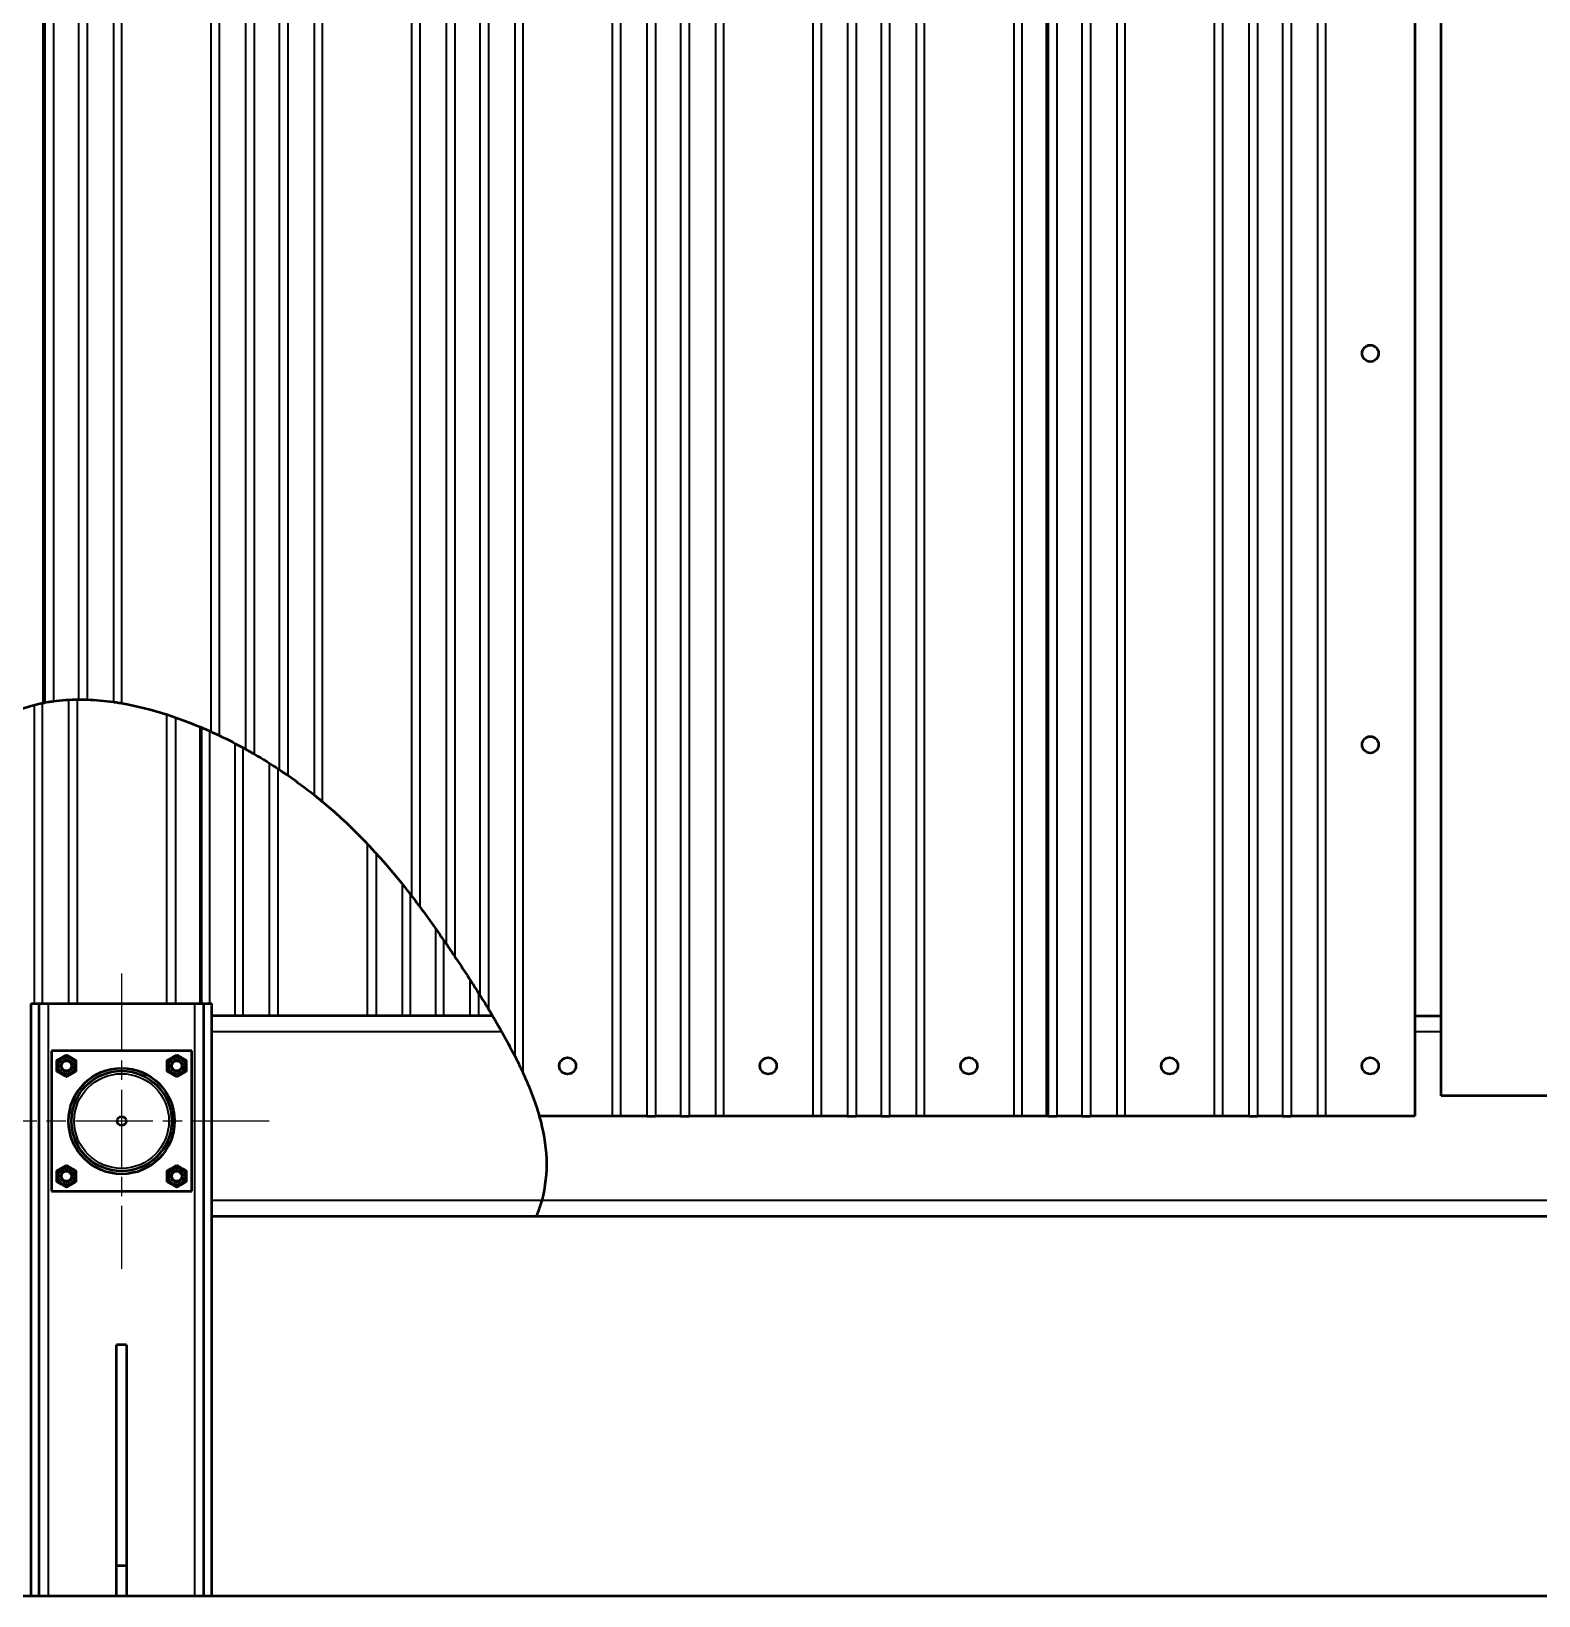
# Model space of a CAD drawing. Header units: millimetres. Extents: x 0 to 25230, y 0 to 17820.
# Drawn here: x 2547 to 3674, y 6310 to 7479 of the extents above; entities that cross this region are included whole.
import ezdxf

# ---------------------------------------------------------------- set-up
doc = ezdxf.new("R2010")
doc.units = ezdxf.units.MM
doc.header["$LTSCALE"] = 30
doc.linetypes.add('CHAIN', pattern=[0.7087, 0.4724, -0.0591, 0.1181, -0.0591])
for name, color, linetype, lineweight in [('Видимые тонкие (ГОСТ)', 7, 'Continuous', 35), ('Видимый контур (ГОСТ)', 7, 'Continuous', 50), ('Маркер центра (ГОСТ)', 7, 'Continuous', 25), ('Штриховка (ГОСТ)', 7, 'Continuous', 18)]:
    doc.layers.add(name, color=color, linetype=linetype, lineweight=lineweight)

msp = doc.modelspace()

# ---------------------------------------------------------------- hatches: boundary and pattern name
at = {"layer": 'Штриховка (ГОСТ)'}
h = msp.add_hatch(dxfattribs=at)
h.set_pattern_fill('ANSI31', color=256, scale=762, style=0)
h.set_pattern_definition([(45, (0, 0), (-67.3519, 67.3519), [])])
edge = h.paths.add_edge_path()
edge.add_ellipse((2614.8456, 6664.3184), major_axis=(-3.3502, 0), ratio=1, start_angle=0, end_angle=360)

# ---------------------------------------------------------------- linework, layer by layer
at = {"layer": 'Видимые тонкие (ГОСТ)'}
for p, q in [((2557.4453, 8415.5684), (2557.4453, 6977.1086)), ((2563.8473, 8415.5684), (2563.8473, 6978.1628)), ((2582.6321, 8415.5684), (2582.6321, 6979.466)), ((2589.0342, 8415.5684), (2589.0342, 6979.3693)), ((2608.6829, 8415.5684), (2608.6829, 6977.5969)), ((2614.8456, 8415.5684), (2614.8456, 6976.6233)), ((2681.6338, 8415.5684), (2681.6338, 6955.4022)), ((2687.7966, 8415.5684), (2687.7966, 6952.5404)), ((2707.4453, 8415.5684), (2707.4453, 6942.4118)), ((2713.8473, 8415.5684), (2713.8473, 6938.7732)), ((2732.6321, 8415.5684), (2732.6321, 6927.0827)), ((2739.0342, 8415.5684), (2739.0342, 6922.7339)), ((2758.6829, 8415.5684), (2758.6829, 6908.1168)), ((2764.8456, 8415.5684), (2764.8456, 6903.1056)), ((2831.6338, 8415.5684), (2831.6338, 6832.5855)), ((2837.7966, 8415.5684), (2837.7966, 6824.4452)), ((2857.4453, 8415.5684), (2857.4453, 6796.868)), ((2863.8473, 8415.5684), (2863.8473, 6787.4117)), ((2882.6321, 8415.5684), (2882.6321, 6758.4091)), ((2889.0342, 8415.5684), (2889.0342, 6748.0113)), ((2908.6829, 8415.5684), (2908.6829, 6713.0812)), ((2914.8456, 8415.5684), (2914.8456, 6700.3736)), ((2981.6338, 8415.5684), (2981.6338, 6668.0684)), ((2987.7966, 8415.5684), (2987.7966, 6668.0684)), ((3007.4453, 8415.5684), (3007.4453, 6668.0684)), ((3013.8473, 8415.5684), (3013.8473, 6668.0684)), ((3032.6321, 8415.5684), (3032.6321, 6668.0684)), ((3039.0342, 8415.5684), (3039.0342, 6668.0684)), ((3058.6828, 8415.5684), (3058.6828, 6668.0684)), ((3064.8456, 8415.5684), (3064.8456, 6668.0684)), ((3131.6338, 8415.5684), (3131.6338, 6668.0684)), ((3137.7966, 8415.5684), (3137.7966, 6668.0684)), ((3157.4453, 8415.5684), (3157.4453, 6668.0684)), ((3163.8474, 8415.5684), (3163.8474, 6668.0684)), ((3182.6321, 8415.5684), (3182.6321, 6668.0684)), ((3189.0342, 6668.0684), (3189.0342, 8415.5684)), ((3208.6824, 8415.5684), (3208.6824, 6668.0684)), ((3214.8452, 8415.5684), (3214.8452, 6668.0684)), ((3281.6975, 8415.5684), (3281.6975, 6668.0684)), ((3287.8015, 8415.5684), (3287.8015, 6668.0684)), ((3307.4453, 8415.5684), (3307.4453, 6668.0684)), ((3313.8473, 8415.5684), (3313.8473, 6668.0684)), ((3332.6321, 8415.5684), (3332.6321, 6668.0684)), ((3339.0342, 8415.5684), (3339.0342, 6668.0684)), ((3358.6829, 8415.5684), (3358.6829, 6668.0684)), ((3364.8456, 8415.5684), (3364.8456, 6668.0684)), ((3431.6338, 8415.5684), (3431.6338, 6668.0684)), ((3437.7966, 8415.5684), (3437.7966, 6668.0684)), ((3457.4453, 8415.5684), (3457.4453, 6668.0684)), ((3463.8473, 8415.5684), (3463.8473, 6668.0684)), ((3482.6321, 8415.5684), (3482.6321, 6668.0684)), ((3489.0342, 8415.5684), (3489.0342, 6668.0684)), ((3508.6829, 8415.5684), (3508.6829, 6668.0684)), ((3514.8456, 8415.5684), (3514.8456, 6668.0684)), ((2549.4586, 6975.2962), (2549.4586, 6752.0684)), ((2555.4418, 6976.7077), (2555.4418, 6752.0684)), ((2575.0905, 6979.2418), (2575.0905, 6752.0684)), ((2581.6721, 6979.4583), (2581.6721, 6752.0684)), ((2648.4603, 6968.2468), (2648.4603, 6752.0684)), ((2655.0419, 6966.0455), (2655.0419, 6752.0684)), ((2674.6355, 6958.472), (2674.6355, 6752.0684)), ((2680.6738, 6955.8346), (2680.6738, 6752.0684)), ((2699.4593, 6946.715), (2699.4593, 6743.0684)), ((2705.3856, 6943.5465), (2705.3856, 6743.0684)), ((2725.0895, 6931.9635), (2725.0895, 6743.0684)), ((2731.6084, 6927.7603), (2731.6084, 6743.0684)), ((2798.4608, 6871.6008), (2798.4608, 6743.0684)), ((2805.0424, 6864.5167), (2805.0424, 6743.0684)), ((2824.6905, 6841.4329), (2824.6905, 6743.0684)), ((2830.6738, 6833.8296), (2830.6738, 6743.0684)), ((2849.4585, 6808.3553), (2849.4585, 6743.0684)), ((2855.4418, 6799.7828), (2855.4418, 6743.0684)), ((2875.0905, 6770.2909), (2875.0905, 6743.0684)), ((2881.6721, 6759.9418), (2881.6721, 6743.0684)), ((2560.0956, 6309.5684), (2560.0956, 6752.0684)), ((2669.5956, 6309.5684), (2669.5956, 6752.0684)), ((2898.9807, 6731.0684), (2682.3456, 6731.0684)), ((3601.0956, 6731.0684), (3581.6338, 6731.0684)), ((2928.8966, 6605.0684), (2682.3456, 6605.0684)), ((6103.5225, 6605.0684), (2928.8966, 6605.0684))]:
    msp.add_line(p, q, dxfattribs=at)
msp.add_circle((2614.8456, 6664.3184), 35.3737, dxfattribs=at)
at = {"layer": 'Видимый контур (ГОСТ)'}
for p, q in [((3581.6338, 8453.0684), (3581.6338, 6668.0684)), ((2556.2947, 8415.5684), (2556.2947, 6976.8827)), ((3306.2947, 8415.5684), (3306.2947, 6668.0684)), ((3601.0956, 6683.0684), (3601.0956, 8333.0684)), ((2673.5472, 6958.9322), (2673.5472, 6752.0684)), ((2547.3456, 6752.0684), (2553.3456, 6752.0684)), ((2547.3456, 6309.5684), (2547.3456, 6752.0684)), ((2553.3456, 6752.0684), (2560.0956, 6752.0684)), ((2553.3456, 6309.5684), (2553.3456, 6752.0684)), ((2560.0956, 6752.0684), (2669.5956, 6752.0684)), ((2669.5956, 6752.0684), (2676.3456, 6752.0684)), ((2676.3456, 6752.0684), (2682.3456, 6752.0684)), ((2676.3456, 6309.5684), (2676.3456, 6752.0684)), ((2682.3456, 6309.5684), (2682.3456, 6752.0684)), ((2892.0036, 6743.0684), (2682.3456, 6743.0684)), ((3581.6338, 6743.0684), (3601.0956, 6743.0684)), ((2667.3456, 6716.8184), (2562.3456, 6716.8184)), ((2562.3456, 6716.8184), (2562.3456, 6611.8184)), ((2667.3456, 6611.8184), (2667.3456, 6716.8184)), ((3814.8456, 6683.0684), (3601.0956, 6683.0684)), ((2981.6338, 6668.0684), (2927.0109, 6668.0684)), ((2987.7966, 6668.0684), (2981.6338, 6668.0684)), ((3007.4453, 6668.0684), (2987.7966, 6668.0684)), ((3007.4453, 6668.0684), (3013.8473, 6668.0684)), ((3032.6321, 6668.0684), (3013.8473, 6668.0684)), ((3032.6321, 6668.0684), (3039.0342, 6668.0684)), ((3058.6828, 6668.0684), (3039.0342, 6668.0684)), ((3064.8456, 6668.0684), (3058.6828, 6668.0684)), ((3131.6338, 6668.0684), (3064.8456, 6668.0684)), ((3137.7966, 6668.0684), (3131.6338, 6668.0684)), ((3157.4453, 6668.0684), (3137.7966, 6668.0684)), ((3157.4453, 6668.0684), (3163.8474, 6668.0684)), ((3182.6321, 6668.0684), (3163.8474, 6668.0684)), ((3182.6321, 6668.0684), (3189.0342, 6668.0684)), ((3208.6824, 6668.0684), (3189.0342, 6668.0684)), ((3214.8452, 6668.0684), (3208.6824, 6668.0684)), ((3281.6975, 6668.0684), (3214.8452, 6668.0684)), ((3287.8015, 6668.0684), (3281.6975, 6668.0684)), ((3306.2947, 6668.0684), (3287.8015, 6668.0684)), ((3307.4453, 6668.0684), (3306.2947, 6668.0684)), ((3307.4453, 6668.0684), (3313.8473, 6668.0684)), ((3332.6321, 6668.0684), (3313.8473, 6668.0684)), ((3332.6321, 6668.0684), (3339.0342, 6668.0684)), ((3358.6829, 6668.0684), (3339.0342, 6668.0684)), ((3364.8456, 6668.0684), (3358.6829, 6668.0684)), ((3431.6338, 6668.0684), (3364.8456, 6668.0684)), ((3437.7966, 6668.0684), (3431.6338, 6668.0684)), ((3457.4453, 6668.0684), (3437.7966, 6668.0684)), ((3457.4453, 6668.0684), (3463.8473, 6668.0684)), ((3482.6321, 6668.0684), (3463.8473, 6668.0684)), ((3482.6321, 6668.0684), (3489.0342, 6668.0684)), ((3508.6829, 6668.0684), (3489.0342, 6668.0684)), ((3514.8456, 6668.0684), (3508.6829, 6668.0684)), ((3581.6338, 6668.0684), (3514.8456, 6668.0684)), ((2562.3456, 6611.8184), (2667.3456, 6611.8184)), ((2924.7961, 6593.0684), (2682.3456, 6593.0684)), ((6106.2689, 6593.0684), (2924.7961, 6593.0684)), ((2618.5956, 6497.0684), (2611.0956, 6497.0684)), ((2611.0956, 6332.0684), (2611.0956, 6497.0684)), ((2618.5956, 6497.0684), (2618.5956, 6332.0684)), ((2611.0956, 6332.0684), (2618.5956, 6332.0684)), ((2611.0956, 6309.5684), (2611.0956, 6332.0684)), ((2618.5956, 6332.0684), (2618.5956, 6309.5684)), ((2332.8456, 6309.5684), (6646.8456, 6309.5684))]:
    msp.add_line(p, q, dxfattribs=at)
for centre, radius in [((3548.2588, 7238.0684), 6.1913), ((3548.2588, 6945.5684), 6.1913), ((2573.5956, 6705.5684), 6.4125), ((2656.0956, 6705.5684), 6.4125), ((2948.1988, 6705.5684), 6.1913), ((3098.1988, 6705.5684), 6.1913), ((3248.1988, 6705.5684), 6.1913), ((3398.1988, 6705.5684), 6.1913), ((3548.1988, 6705.5684), 6.1913), ((2573.5956, 6705.5684), 4.5002), ((2573.5956, 6705.5684), 4.5), ((2573.5956, 6705.5684), 3.75), ((2614.8456, 6664.3184), 39.6094), ((2614.8456, 6664.3184), 37.5), ((2656.0956, 6705.5684), 4.5002), ((2656.0956, 6705.5684), 4.5), ((2656.0956, 6705.5684), 3.75), ((2614.8456, 6664.3184), 3.3502), ((2573.5956, 6623.0684), 6.4125), ((2573.5956, 6623.0684), 4.5002), ((2573.5956, 6623.0684), 4.5), ((2573.5956, 6623.0684), 3.75), ((2656.0956, 6623.0684), 6.4125), ((2656.0956, 6623.0684), 4.5002), ((2656.0956, 6623.0684), 4.5), ((2656.0956, 6623.0684), 3.75)]:
    msp.add_circle(centre, radius, dxfattribs=at)
for points in [[(2537.8007, 6971.5384), (2543.8986, 6973.8812), (2550.079, 6975.631), (2556.2947, 6976.8827)], [(2556.2947, 6976.8827), (2556.6781, 6976.9599), (2557.0616, 6977.0352), (2557.4453, 6977.1086)], [(2563.8473, 6978.1628), (2570.0708, 6979.0253), (2576.3507, 6979.4349), (2582.6321, 6979.466)], [(2589.0342, 6979.3693), (2595.5848, 6979.142), (2602.1552, 6978.528), (2608.6829, 6977.5969)], [(2614.8456, 6976.6233), (2637.6421, 6972.6773), (2660.48, 6964.9703), (2681.6338, 6955.4022)], [(2687.7966, 6952.5404), (2694.3843, 6949.4017), (2700.9452, 6946.02), (2707.4453, 6942.4118)], [(2713.8473, 6938.7732), (2720.2208, 6935.0658), (2726.4894, 6931.1632), (2732.6321, 6927.0827)], [(2739.0342, 6922.7339), (2745.6534, 6918.1371), (2752.2109, 6913.2671), (2758.6829, 6908.1168)], [(2764.8456, 6903.1056), (2790.1883, 6882.0515), (2811.3665, 6858.9193), (2831.6338, 6832.5855)], [(2837.7966, 6824.4452), (2844.458, 6815.5052), (2851.0521, 6806.2036), (2857.4453, 6796.868)], [(2863.8473, 6787.4117), (2870.1499, 6777.998), (2876.6116, 6768.0411), (2882.6321, 6758.4091)], [(2889.0342, 6748.0113), (2895.6635, 6737.0691), (2902.5735, 6725.0689), (2908.6829, 6713.0812)], [(2914.8456, 6700.3736), (2919.6176, 6689.9701), (2923.8883, 6679.1043), (2927.0109, 6668.0684)]]:
    msp.add_open_spline(points, degree=3, dxfattribs=at)
for points, knots in [([(2557.4453, 6977.1086), (2558.0773, 6977.2296), (2558.8656, 6977.3753), (2560.3977, 6977.6385), (2561.0794, 6977.7505), (2562.4609, 6977.9648), (2563.1524, 6978.0664), (2563.8473, 6978.1628)], [0, 0, 0, 0, 0.42204047, 0.42204047, 0.719450618, 0.719450618, 1.000024921, 1.000024921, 1.000024921, 1.000024921]), ([(2582.6321, 6979.466), (2583.6198, 6979.4709), (2584.5989, 6979.4661), (2586.2292, 6979.4444), (2586.8957, 6979.4309), (2588.0788, 6979.4008), (2588.595, 6979.3846), (2589.0342, 6979.3693)], [0, 0, 0, 0, 0.3950697926, 0.3950697926, 0.6990325249, 0.6990325249, 0.9904418268, 0.9904418268, 0.9904418268, 0.9904418268]), ([(2608.6829, 6977.5969), (2609.2436, 6977.5169), (2609.9323, 6977.4163), (2611.3615, 6977.1979), (2612.0644, 6977.0872), (2613.4672, 6976.8584), (2614.1553, 6976.7428), (2614.8456, 6976.6233)], [0, 0, 0, 0, 0.373339676, 0.373339676, 0.682068735, 0.682068735, 0.9622318628, 0.9622318628, 0.9622318628, 0.9622318628]), ([(2681.6338, 6955.4022), (2682.4741, 6955.0221), (2683.311, 6954.6393), (2684.8438, 6953.9312), (2685.5424, 6953.6052), (2686.7858, 6953.0207), (2687.3325, 6952.7615), (2687.7966, 6952.5404)], [0, 0, 0, 0, 0.368900321, 0.368900321, 0.706714307, 0.706714307, 1.027503495, 1.027503495, 1.027503495, 1.027503495]), ([(2707.4453, 6942.4118), (2708.0899, 6942.054), (2708.8808, 6941.6123), (2710.4069, 6940.7506), (2711.1011, 6940.356), (2712.4818, 6939.5646), (2713.1652, 6939.1701), (2713.8473, 6938.7732)], [0, 0, 0, 0, 0.450933545, 0.450933545, 0.787241305, 0.787241305, 1.102019953, 1.102019953, 1.102019953, 1.102019953]), ([(2732.6321, 6927.0827), (2733.5808, 6926.4524), (2734.5282, 6925.8166), (2736.1444, 6924.722), (2736.8319, 6924.2527), (2738.0429, 6923.4208), (2738.5749, 6923.0529), (2739.0342, 6922.7339)], [0, 0, 0, 0, 0.455590492, 0.455590492, 0.817431438, 0.817431438, 1.148629562, 1.148629562, 1.148629562, 1.148629562]), ([(2758.6829, 6908.1168), (2759.2905, 6907.6332), (2760.0223, 6907.0476), (2761.4443, 6905.8991), (2762.1164, 6905.3528), (2763.4736, 6904.2413), (2764.1615, 6903.6739), (2764.8456, 6903.1056)], [0, 0, 0, 0, 0.447139947, 0.447139947, 0.807339855, 0.807339855, 1.161489007, 1.161489007, 1.161489007, 1.161489007]), ([(2831.6338, 6832.5855), (2832.9109, 6830.9262), (2834.2118, 6829.2173), (2836.3352, 6826.4022), (2837.1512, 6825.3114), (2837.7966, 6824.4452)], [0, 0, 0, 0, 0.83753451, 0.83753451, 1.496060236, 1.496060236, 1.496060236, 1.496060236]), ([(2857.4453, 6796.868), (2858.0626, 6795.9665), (2858.7803, 6794.9152), (2860.8048, 6791.9368), (2862.3108, 6789.7068), (2863.8473, 6787.4117)], [0, 0, 0, 0, 0.545688172, 0.545688172, 1.523964369, 1.523964369, 1.523964369, 1.523964369]), ([(2882.6321, 6758.4091), (2883.9563, 6756.2905), (2885.3144, 6754.0981), (2887.5252, 6750.4958), (2888.3668, 6749.1128), (2889.0342, 6748.0113)], [0, 0, 0, 0, 0.999353387, 0.999353387, 1.773180499, 1.773180499, 1.773180499, 1.773180499]), ([(2908.6829, 6713.0812), (2909.3571, 6711.7581), (2910.2211, 6710.0452), (2912.4158, 6705.5706), (2913.6713, 6702.9336), (2914.8456, 6700.3736)], [0, 0, 0, 0, 0.692946042, 0.692946042, 1.527295357, 1.527295357, 1.527295357, 1.527295357]), ([(2927.0109, 6668.0684), (2927.032, 6667.9939), (2927.053, 6667.9193), (2929.9936, 6657.4723), (2931.9322, 6646.8339), (2932.7352, 6625.5366), (2931.6597, 6615.2168), (2928.8966, 6605.0684)], [10.17935166, 10.17935166, 10.17935166, 10.17935166, 10.216720139, 10.216720139, 15.415174715, 15.415174715, 20.491220431, 20.491220431, 20.491220431, 20.491220431]), ([(2928.8966, 6605.0684), (2928.8851, 6605.0262), (2928.8735, 6604.9839), (2928.418, 6603.3195), (2927.9352, 6601.7238), (2926.9637, 6598.7565), (2926.4814, 6597.405), (2925.6681, 6595.2318), (2925.3362, 6594.3971), (2924.9063, 6593.3323), (2924.7961, 6593.0684), (2924.7961, 6593.0684)], [11.766425679, 11.766425679, 11.766425679, 11.766425679, 11.783926395, 11.783926395, 12.455927314, 12.455927314, 13.135701024, 13.135701024, 13.772754118, 13.772754118, 14.355200431, 14.355200431, 14.355200431, 14.355200431])]:
    msp.add_open_spline(points, degree=3, knots=knots, dxfattribs=at)
for points in [[(2566.4706, 6709.6821), (2570.0331, 6711.7389), (2573.5956, 6713.7957)], [(2573.5956, 6713.7957), (2577.1581, 6711.7389), (2580.7206, 6709.6821)], [(2648.9706, 6709.6821), (2652.5331, 6711.7389), (2656.0956, 6713.7957)], [(2656.0956, 6713.7957), (2659.6581, 6711.7389), (2663.2206, 6709.6821)], [(2566.4706, 6701.4548), (2566.4706, 6705.5684), (2566.4706, 6709.6821)], [(2573.5956, 6697.3412), (2570.0331, 6699.398), (2566.4706, 6701.4548)], [(2580.7206, 6701.4548), (2577.1581, 6699.398), (2573.5956, 6697.3412)], [(2580.7206, 6709.6821), (2580.7206, 6705.5684), (2580.7206, 6701.4548)], [(2648.9706, 6701.4548), (2648.9706, 6705.5684), (2648.9706, 6709.6821)], [(2656.0956, 6697.3412), (2652.5331, 6699.398), (2648.9706, 6701.4548)], [(2663.2206, 6701.4548), (2659.6581, 6699.398), (2656.0956, 6697.3412)], [(2663.2206, 6709.6821), (2663.2206, 6705.5684), (2663.2206, 6701.4548)], [(2566.4706, 6627.1821), (2570.0331, 6629.2389), (2573.5956, 6631.2957)], [(2573.5956, 6631.2957), (2577.1581, 6629.2389), (2580.7206, 6627.1821)], [(2648.9706, 6627.1821), (2652.5331, 6629.2389), (2656.0956, 6631.2957)], [(2656.0956, 6631.2957), (2659.6581, 6629.2389), (2663.2206, 6627.1821)], [(2566.4706, 6618.9548), (2566.4706, 6623.0684), (2566.4706, 6627.1821)], [(2573.5956, 6614.8412), (2570.0331, 6616.898), (2566.4706, 6618.9548)], [(2580.7206, 6618.9548), (2577.1581, 6616.898), (2573.5956, 6614.8412)], [(2580.7206, 6627.1821), (2580.7206, 6623.0684), (2580.7206, 6618.9548)], [(2648.9706, 6618.9548), (2648.9706, 6623.0684), (2648.9706, 6627.1821)], [(2656.0956, 6614.8412), (2652.5331, 6616.898), (2648.9706, 6618.9548)], [(2663.2206, 6618.9548), (2659.6581, 6616.898), (2656.0956, 6614.8412)], [(2663.2206, 6627.1821), (2663.2206, 6623.0684), (2663.2206, 6618.9548)]]:
    msp.add_rational_spline(points, [1, 1.15470053838, 1], degree=2, dxfattribs=at)
at = {"layer": 'Маркер центра (ГОСТ)', "linetype": 'CHAIN', "ltscale": 4.087594}
for p, q in [((2614.8456, 6774.6922), (2614.8456, 6553.9447)), ((2725.2194, 6664.3184), (2504.4719, 6664.3184))]:
    msp.add_line(p, q, dxfattribs=at)

doc.saveas('drawing.dxf')
